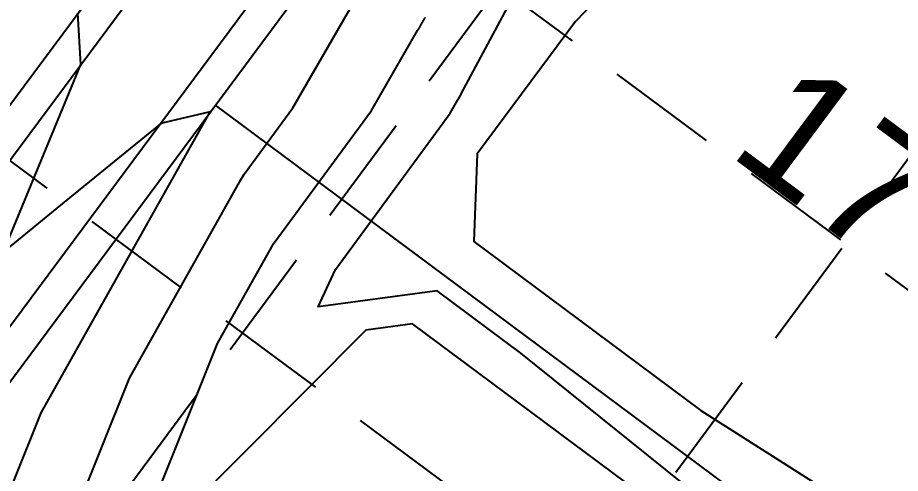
# Model space of a CAD drawing. Header units: feet. Extents: x 2260 to 6199, y 3666 to 7344.
# Drawn here: x 3675.4 to 3782.4, y 6268.5 to 6323.7 of the extents above; entities that cross this region are included whole.
import ezdxf
from ezdxf.enums import TextEntityAlignment as Align

# ---------------------------------------------------------------- set-up
doc = ezdxf.new("R2010")
doc.units = ezdxf.units.FT
doc.header["$LTSCALE"] = 40
doc.header["$MEASUREMENT"] = 0
doc.linetypes.add('HIDDEN', pattern=[0.375, 0.25, -0.125])
for name, color, linetype in [('EOP-PROP', 4, 'CONTINUOUS'), ('FLOW-ARROWS', 253, 'CONTINUOUS'), ('GRID', 254, 'HIDDEN'), ('LOT-NOS', 4, 'CONTINUOUS'), ('lots-line', 4, 'CONTINUOUS'), ('PC', 43, 'CONTINUOUS'), ('STREET-NAME', 3, 'CONTINUOUS')]:
    doc.layers.add(name, color=color, linetype=linetype)
doc.styles.get("Standard").update_dxf_attribs({"font": 'ARIAL.TTF'})

msp = doc.modelspace()

# ---------------------------------------------------------------- linework, layer by layer
at = {"layer": 'EOP-PROP', "color": 7}
for p, q in [((3419.91, 5963.95), (3703.22, 6345.1)), ((3429.54, 5956.78), (3712.86, 6337.95))]:
    msp.add_line(p, q, dxfattribs=at)
at = {"layer": 'FLOW-ARROWS', "color": 7}
for points in [[(3739.86, 6321.91, 0, 1.67, 0), (3736.21, 6318.49, 0, 0, 0), (3731.1, 6313.71, 0, 0, 0)], [(3724.11, 6301.54, 0, 1.67, 0), (3726.33, 6306.02, 0, 0, 0), (3728.8, 6311.01, 0, 0, 0)], [(3756.79, 6271.68, 0, 1.67, 0), (3752.78, 6274.67, 0, 0, 0), (3741.63, 6282.97, 0, 0, 0)]]:
    msp.add_lwpolyline(points, format="xyseb", dxfattribs=at)
at = {"layer": 'GRID', "linetype": 'HIDDEN', "ltscale": 1.35}
for p, q in [((4107.19, 6831.16), (3018, 5361.86)), ((4149.16, 6800.04), (3059.97, 5330.74)), ((3146.15, 6763.08), (5748.58, 4833.91)), ((3115.04, 6721.11), (5717.47, 4791.93))]:
    msp.add_line(p, q, dxfattribs=at)
at = {"layer": 'lots-line', "color": 7}
for p, q in [((3416.7, 5966.34), (3700.01, 6347.49)), ((3432.75, 5954.4), (3716.07, 6335.56)), ((3699.38, 6313.11), (3791.68, 6244.51))]:
    msp.add_line(p, q, dxfattribs=at)
at = {"layer": 'PC', "color": 43, "flags": 128}
for points, elevation in [([(3773.36, 6253.39), (3736.42, 6283.09), (3726.28, 6290.63), (3711.84, 6288.7), (3713.95, 6293.21), (3727.87, 6312.16), (3728.8, 6313.77), (3728.8, 6313.78), (3728.81, 6313.79), (3728.81, 6313.79), (3728.81, 6313.8), (3728.82, 6313.81), (3728.82, 6313.81), (3728.83, 6313.82), (3728.83, 6313.83), (3728.83, 6313.83), (3728.84, 6313.84), (3728.84, 6313.85), (3728.84, 6313.85), (3728.85, 6313.86), (3728.85, 6313.87), (3728.86, 6313.87), (3728.86, 6313.88), (3728.86, 6313.89), (3728.87, 6313.89), (3728.87, 6313.9), (3728.88, 6313.91), (3728.88, 6313.91), (3728.88, 6313.92), (3728.89, 6313.93), (3728.89, 6313.93), (3728.89, 6313.94), (3728.9, 6313.95), (3728.9, 6313.95), (3728.91, 6313.96), (3728.91, 6313.97), (3728.91, 6313.97), (3728.92, 6313.98), (3728.92, 6313.99), (3728.93, 6313.99), (3728.93, 6314), (3728.93, 6314.01), (3728.94, 6314.01), (3728.94, 6314.02), (3728.95, 6314.03), (3728.95, 6314.03), (3728.95, 6314.04), (3728.96, 6314.05), (3728.96, 6314.06), (3728.96, 6314.06), (3728.97, 6314.07), (3728.97, 6314.08), (3728.98, 6314.08), (3728.98, 6314.09), (3728.98, 6314.1), (3728.99, 6314.1), (3728.99, 6314.11), (3729, 6314.12), (3729, 6314.12), (3729, 6314.13), (3729.01, 6314.14), (3729.01, 6314.14), (3729.02, 6314.15), (3729.02, 6314.16), (3729.02, 6314.17), (3729.03, 6314.17), (3729.03, 6314.18), (3729.04, 6314.19), (3729.04, 6314.19), (3729.04, 6314.2), (3729.05, 6314.21), (3729.05, 6314.22), (3729.06, 6314.22), (3729.06, 6314.23), (3729.06, 6314.24), (3729.07, 6314.24), (3729.07, 6314.25), (3729.08, 6314.26), (3729.08, 6314.26), (3729.08, 6314.27), (3729.09, 6314.28), (3729.09, 6314.29), (3729.1, 6314.29), (3729.1, 6314.3), (3729.1, 6314.31), (3729.11, 6314.31), (3729.11, 6314.32), (3729.12, 6314.33), (3729.12, 6314.34), (3729.12, 6314.34), (3729.13, 6314.35), (3729.13, 6314.36), (3729.14, 6314.36), (3729.14, 6314.37), (3729.15, 6314.38), (3729.15, 6314.39), (3729.15, 6314.39), (3729.16, 6314.4), (3729.16, 6314.41), (3729.17, 6314.42), (3729.17, 6314.42), (3729.17, 6314.43), (3729.18, 6314.44), (3729.18, 6314.44), (3729.19, 6314.45), (3729.19, 6314.46), (3729.19, 6314.47), (3729.2, 6314.47), (3729.2, 6314.48), (3746.03, 6345.92)], 560), ([(3813.45, 6303.73), (3811.86, 6305.19), (3769.99, 6336.31), (3764.18, 6341.62), (3760.81, 6341.69), (3743.05, 6323.25), (3731.12, 6307.2), (3730.71, 6296.59), (3758.23, 6276.14), (3779.98, 6262.3), (3782.72, 6261.38), (3785.83, 6266.33), (3812.24, 6301.86), (3813.45, 6303.73)], 560), ([(3681.78, 6262.1), (3688.98, 6280.06), (3702.51, 6304.14), (3702.88, 6304.75), (3708.79, 6312.8), (3719.01, 6330.52)], 562), ([(3674.94, 6267.48), (3678.3, 6275.86), (3698.78, 6312.31), (3693.26, 6311), (3692.73, 6310.87), (3681.08, 6301.36), (3673.71, 6295.34), (3681.39, 6313.91), (3683.1, 6318.03), (3682.73, 6324.24)], 563), ([(3688.62, 6256.72), (3699.66, 6284.26), (3706.24, 6295.97), (3706.42, 6296.27), (3718.33, 6312.48), (3723.91, 6322.14), (3723.93, 6322.18), (3723.95, 6322.22), (3723.97, 6322.26), (3724, 6322.3), (3724.02, 6322.34), (3724.04, 6322.38), (3724.07, 6322.42), (3724.09, 6322.46), (3724.11, 6322.5), (3724.13, 6322.54), (3724.16, 6322.58), (3724.18, 6322.62), (3724.2, 6322.66), (3724.23, 6322.7), (3724.25, 6322.74), (3724.27, 6322.78), (3724.3, 6322.82), (3724.32, 6322.86), (3724.34, 6322.9), (3724.36, 6322.94), (3724.39, 6322.98), (3724.41, 6323.02), (3724.43, 6323.06), (3724.46, 6323.1), (3724.48, 6323.14), (3724.5, 6323.18), (3724.53, 6323.22), (3724.55, 6323.26), (3724.57, 6323.3), (3724.6, 6323.34), (3724.62, 6323.39), (3724.64, 6323.43), (3724.67, 6323.47), (3724.69, 6323.51), (3724.71, 6323.55), (3724.74, 6323.59), (3724.76, 6323.63), (3724.79, 6323.67), (3724.81, 6323.71), (3724.83, 6323.75)], 561), ([(3687.93, 6239.03), (3706.14, 6230.01), (3738.24, 6206.14), (3742.05, 6205.06), (3743.73, 6207.82), (3768.47, 6241.1), (3773.09, 6248.06), (3771.09, 6250.34), (3758.78, 6260.24), (3723.29, 6286.61), (3717.65, 6285.86), (3688.62, 6256.72), (3687.93, 6239.03)], 561)]:
    msp.add_lwpolyline(points, dxfattribs=dict(at, elevation=elevation))

# ---------------------------------------------------------------- texts
at = {"layer": 'LOT-NOS', "color": 7}
msp.add_text('17', height=15, rotation=323.3354, dxfattribs=at).set_placement((3775.16, 6306.36), align=Align.MIDDLE_CENTER)
at = {"layer": 'STREET-NAME', "color": 7}
msp.add_text('ANTHEM AVENUE', height=15, rotation=53.3765, dxfattribs=at).set_placement((3741.64, 6122.24))

doc.saveas('drawing.dxf')
